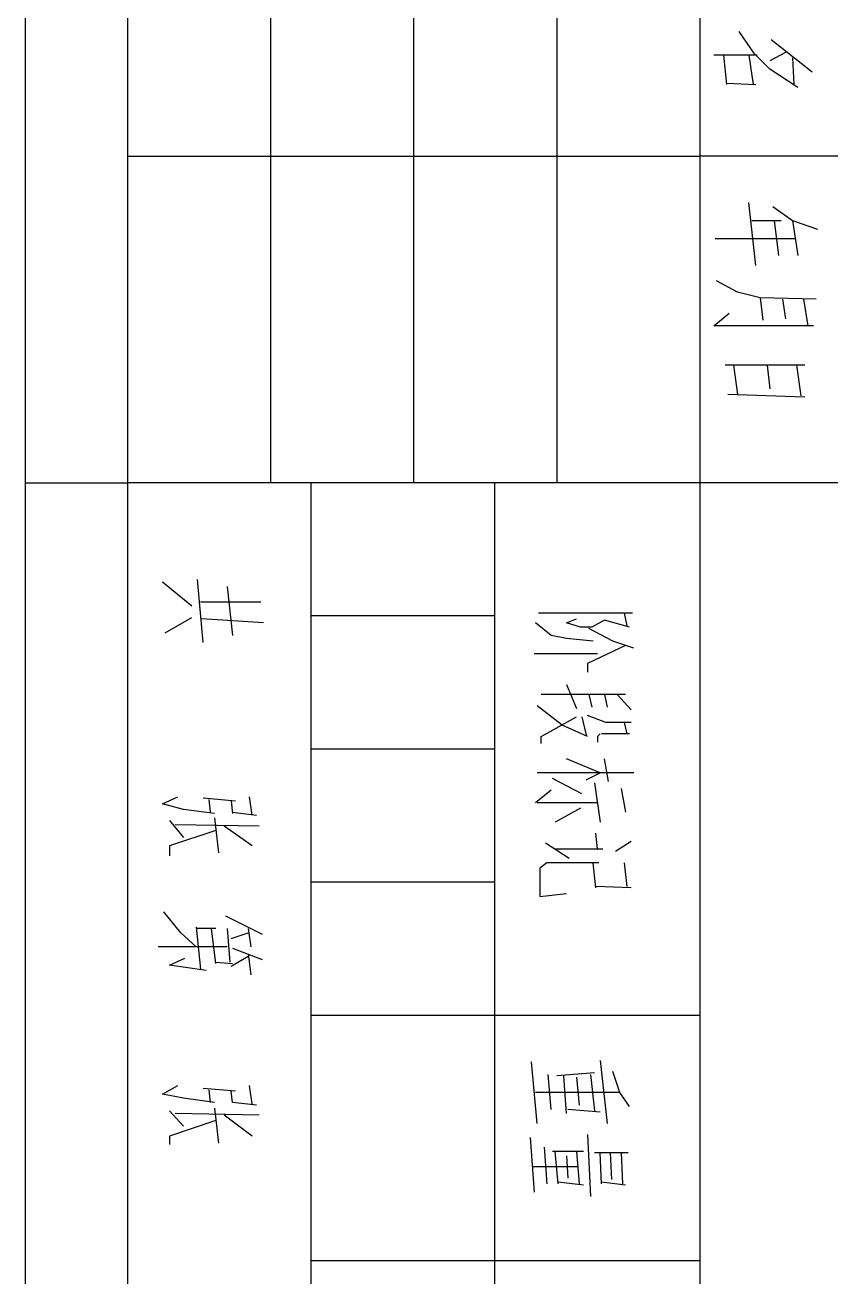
# Model space of a CAD drawing. Extents: x 0 to 7.8, y 0 to 11.
# Drawn here: x 0.113 to 1.549, y 2.541 to 4.774 of the extents above; entities that cross this region are included whole.
import ezdxf

# ---------------------------------------------------------------- set-up
doc = ezdxf.new("R2010")
doc.units = 0
doc.header["$MEASUREMENT"] = 0
doc.linetypes.add('AUSGEZOGEN', pattern=[0])
doc.layers.get('0').update_dxf_attribs({"linetype": 'AUSGEZOGEN'})

msp = doc.modelspace()

# ---------------------------------------------------------------- linework, layer by layer
for points in [[(7.775, 10.965), (0.1125, 10.965), (0.1125, 10.965), (0.1125, 0.125), (0.1125, 0.125), (7.775, 0.125), (7.775, 0.125), (7.775, 10.965)], [(6.8625, 10.7825), (0.295, 10.7825), (0.295, 10.7825), (0.295, 0.3075), (0.295, 0.3075), (7.5925, 0.3075)], [(0.295, 6.8775), (0.295, 0.3075)], [(2.3375, 0.3075), (2.3375, 6.8775), (2.3375, 6.8775), (0.295, 6.8775), (0.295, 6.8775), (0.295, 0.3075), (0.295, 0.3075), (2.3375, 0.3075)], [(0.55, 6.8775), (0.55, 3.9575)], [(0.805, 6.8775), (0.805, 3.9575)], [(1.06, 6.8775), (1.06, 3.9575)], [(1.315, 6.8775), (1.315, 2.1325)], [(1.4125, 4.7225), (1.385, 4.7625)], [(1.515, 4.69), (1.4425, 4.7475)], [(1.4175, 4.72), (1.34, 4.72)], [(1.3575, 4.72), (1.3625, 4.6675)], [(1.4025, 4.72), (1.41, 4.6675)], [(1.49, 4.6625), (1.44, 4.695), (1.44, 4.695), (1.4125, 4.7225)], [(1.4675, 4.725), (1.44, 4.71)], [(1.48, 4.715), (1.4825, 4.6675)], [(1.3625, 4.67), (1.415, 4.6675)], [(0.295, 4.54), (1.315, 4.54)], [(2.3375, 4.54), (1.315, 4.54)], [(1.415, 4.345), (1.4025, 4.4575)], [(1.445, 4.45), (1.48, 4.425), (1.48, 4.425), (1.525, 4.41)], [(1.4075, 4.425), (1.46, 4.425)], [(1.4475, 4.425), (1.455, 4.3625)], [(1.48, 4.425), (1.49, 4.3625)], [(1.485, 4.3925), (1.3425, 4.3925)], [(1.5225, 4.285), (1.4225, 4.2875), (1.4225, 4.2875), (1.3825, 4.2975), (1.3825, 4.2975), (1.345, 4.3175)], [(1.4225, 4.2875), (1.4275, 4.2475)], [(1.4625, 4.285), (1.4675, 4.25)], [(1.5, 4.285), (1.5075, 4.2375)], [(1.5175, 4.2375), (1.34, 4.2375), (1.34, 4.2375), (1.3675, 4.26)], [(1.5025, 4.1675), (1.36, 4.1675)], [(1.375, 4.1675), (1.3825, 4.115)], [(1.435, 4.1675), (1.44, 4.125)], [(1.4875, 4.1675), (1.495, 4.1125)], [(1.5025, 4.11), (1.365, 4.115)], [(0.1125, 3.9575), (0.295, 3.9575)], [(2.3375, 3.9575), (0.295, 3.9575)], [(0.6225, 2.1325), (0.6225, 3.9575)], [(0.95, 0.3075), (0.95, 3.9575)], [(0.41, 3.7375), (0.3575, 3.78)], [(0.43, 3.6725), (0.42, 3.785)], [(0.4725, 3.7725), (0.4825, 3.685)], [(0.425, 3.745), (0.5325, 3.745)], [(0.3625, 3.69), (0.41, 3.7175)], [(0.5375, 3.7075), (0.4275, 3.715)], [(0.95, 3.72), (0.6225, 3.72)], [(1.125, 3.675), (1.0775, 3.68), (1.0775, 3.68), (1.05, 3.685), (1.05, 3.685), (1.0225, 3.7075)], [(1.195, 3.725), (1.0275, 3.725)], [(1.19, 3.7), (1.145, 3.7125), (1.145, 3.7125), (1.1225, 3.7), (1.1225, 3.7), (1.1025, 3.7), (1.1025, 3.7), (1.0775, 3.7075), (1.0775, 3.7075), (1.095, 3.715)], [(1.18, 3.725), (1.185, 3.7025)], [(1.1975, 3.6625), (1.16, 3.675), (1.16, 3.675), (1.1175, 3.6975)], [(1.1825, 3.6675), (1.115, 3.635), (1.115, 3.635), (1.115, 3.62)], [(1.1325, 3.6525), (1.02, 3.6525)], [(1.0775, 3.5975), (1.095, 3.555)], [(1.1825, 3.58), (1.0325, 3.58)], [(1.1175, 3.58), (1.1225, 3.5575)], [(1.145, 3.58), (1.15, 3.5575)], [(1.1925, 3.5525), (1.1675, 3.58)], [(1.115, 3.505), (1.07, 3.525), (1.07, 3.525), (1.025, 3.56)], [(1.0325, 3.4925), (1.0325, 3.505), (1.0325, 3.505), (1.095, 3.54)], [(1.105, 3.54), (1.1125, 3.5075)], [(1.1925, 3.53), (1.1475, 3.53), (1.1475, 3.53), (1.115, 3.5425)], [(1.18, 3.53), (1.185, 3.51)], [(1.1375, 3.51), (1.1325, 3.505), (1.1325, 3.505), (1.1325, 3.495)], [(1.19, 3.51), (1.14, 3.51)], [(0.95, 3.4825), (0.6225, 3.4825)], [(1.1125, 3.4275), (1.1375, 3.44), (1.1375, 3.44), (1.0775, 3.465)], [(1.1525, 3.425), (1.145, 3.465)], [(1.1975, 3.44), (1.025, 3.44)], [(1.105, 3.4025), (1.0525, 3.43)], [(1.1275, 3.4225), (1.1375, 3.3525)], [(0.45, 3.3675), (0.395, 3.375), (0.395, 3.375), (0.3575, 3.385), (0.3575, 3.385), (0.385, 3.3975)], [(0.4875, 3.39), (0.43, 3.395)], [(0.5175, 3.365), (0.5125, 3.3975)], [(1.0225, 3.3875), (1.05, 3.41)], [(1.175, 3.4125), (1.1825, 3.37)], [(0.44, 3.3925), (0.4425, 3.37)], [(0.48, 3.39), (0.4825, 3.3675)], [(1.025, 3.3875), (1.1325, 3.3875)], [(1.1025, 3.3775), (1.0575, 3.3525)], [(0.37, 3.355), (0.395, 3.325)], [(0.45, 3.36), (0.4575, 3.2975)], [(0.4825, 3.37), (0.525, 3.365)], [(0.4525, 3.3375), (0.37, 3.31), (0.37, 3.31), (0.37, 3.2925)], [(0.53, 3.345), (0.38, 3.3475)], [(0.5175, 3.31), (0.4675, 3.345)], [(1.1325, 3.305), (1.13, 3.3325)], [(1.0825, 3.2875), (1.04, 3.315)], [(1.0575, 3.305), (1.1425, 3.305)], [(1.1925, 3.3175), (1.165, 3.3)], [(1.135, 3.28), (1.0425, 3.28), (1.0425, 3.28), (1.03, 3.27)], [(1.03, 3.27), (1.03, 3.22)], [(1.13, 3.235), (1.125, 3.28)], [(1.18, 3.28), (1.185, 3.2375)], [(0.95, 3.245), (0.6225, 3.245)], [(1.1925, 3.235), (1.13, 3.2375)], [(1.03, 3.22), (1.0775, 3.225)], [(0.4175, 3.13), (0.39, 3.155), (0.39, 3.155), (0.36, 3.1925)], [(0.47, 3.185), (0.535, 3.1525)], [(0.4175, 3.165), (0.425, 3.09)], [(0.4525, 3.1625), (0.4175, 3.1625)], [(0.4525, 3.1), (0.445, 3.1625)], [(0.4725, 3.1625), (0.4775, 3.1025)], [(0.48, 3.145), (0.51, 3.155)], [(0.51, 3.1625), (0.515, 3.13)], [(0.4725, 3.13), (0.35, 3.13)], [(0.4825, 3.1275), (0.535, 3.1075)], [(0.435, 3.0875), (0.37, 3.0975), (0.37, 3.0975), (0.3975, 3.11)], [(0.51, 3.1125), (0.48, 3.095)], [(0.51, 3.1175), (0.515, 3.08)], [(0.4525, 3.1025), (0.4825, 3.1)], [(1.315, 3.0075), (0.6225, 3.0075)], [(1.025, 2.815), (1.015, 2.925)], [(1.1375, 2.9275), (1.15, 2.815)], [(1.05, 2.84), (1.045, 2.9025)], [(1.1275, 2.905), (1.06, 2.9)], [(1.12, 2.9025), (1.1275, 2.8375)], [(1.19, 2.845), (1.1725, 2.87), (1.1725, 2.87), (1.16, 2.9075)], [(0.45, 2.8525), (0.395, 2.86), (0.395, 2.86), (0.3575, 2.8675), (0.3575, 2.8675), (0.385, 2.8825)], [(0.5175, 2.85), (0.5125, 2.8825)], [(1.0775, 2.8325), (1.0725, 2.9)], [(1.095, 2.8975), (1.1, 2.8475)], [(0.4875, 2.8725), (0.43, 2.8775)], [(0.44, 2.875), (0.4425, 2.8525)], [(0.525, 2.8475), (0.4825, 2.8525), (0.4825, 2.8525), (0.48, 2.8725)], [(1.1725, 2.87), (1.0225, 2.87)], [(0.37, 2.8375), (0.395, 2.81)], [(0.45, 2.8425), (0.4575, 2.78)], [(1.1375, 2.835), (1.08, 2.84)], [(0.4525, 2.82), (0.37, 2.7925), (0.37, 2.7925), (0.37, 2.7775)], [(0.53, 2.83), (0.38, 2.8325)], [(0.5175, 2.7925), (0.4675, 2.83)], [(1.115, 2.795), (1.12, 2.685)], [(1.0125, 2.79), (1.02, 2.6925)], [(1.0375, 2.7725), (1.0425, 2.7075)], [(1.1075, 2.765), (1.0525, 2.765)], [(1.0625, 2.7075), (1.0575, 2.765)], [(1.0775, 2.7575), (1.08, 2.7175)], [(1.095, 2.765), (1.1, 2.7075)], [(1.1875, 2.7625), (1.1275, 2.7625)], [(1.14, 2.7075), (1.1375, 2.7625)], [(1.155, 2.7625), (1.1575, 2.715)], [(1.175, 2.7625), (1.1775, 2.7075)], [(1.0975, 2.7375), (1.0175, 2.7375)], [(1.1075, 2.705), (1.0625, 2.71)], [(1.1825, 2.705), (1.14, 2.71)], [(1.315, 2.57), (0.6225, 2.57)]]:
    msp.add_lwpolyline(points)

doc.saveas('drawing.dxf')
